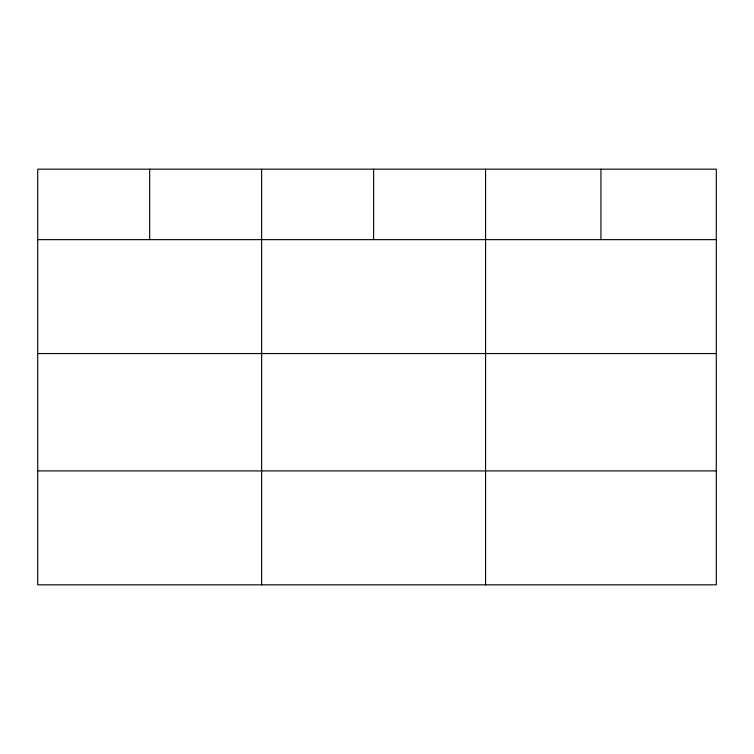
<?xml version="1.0" encoding="UTF-8"?>
<svg xmlns="http://www.w3.org/2000/svg" width="754" height="754" viewBox="0 0 754 754"><rect width="100%" height="100%" fill="white"/><g stroke="black" fill="none" stroke-linecap="round" stroke-linejoin="round"><path stroke-width="1.13" d="M716.3 353.541L716.3 169.169L37.7 169.169L37.7 584.831L716.3 584.831L716.3 353.541L37.7 353.541M37.7 239.631L716.3 239.631M37.7 470.911L716.3 470.911M600.938 169.169L600.938 239.631M485.576 169.169L485.576 584.831M373.607 169.169L373.607 239.631M261.638 169.169L261.638 584.831M149.669 169.169L149.669 239.631"/></g></svg>
